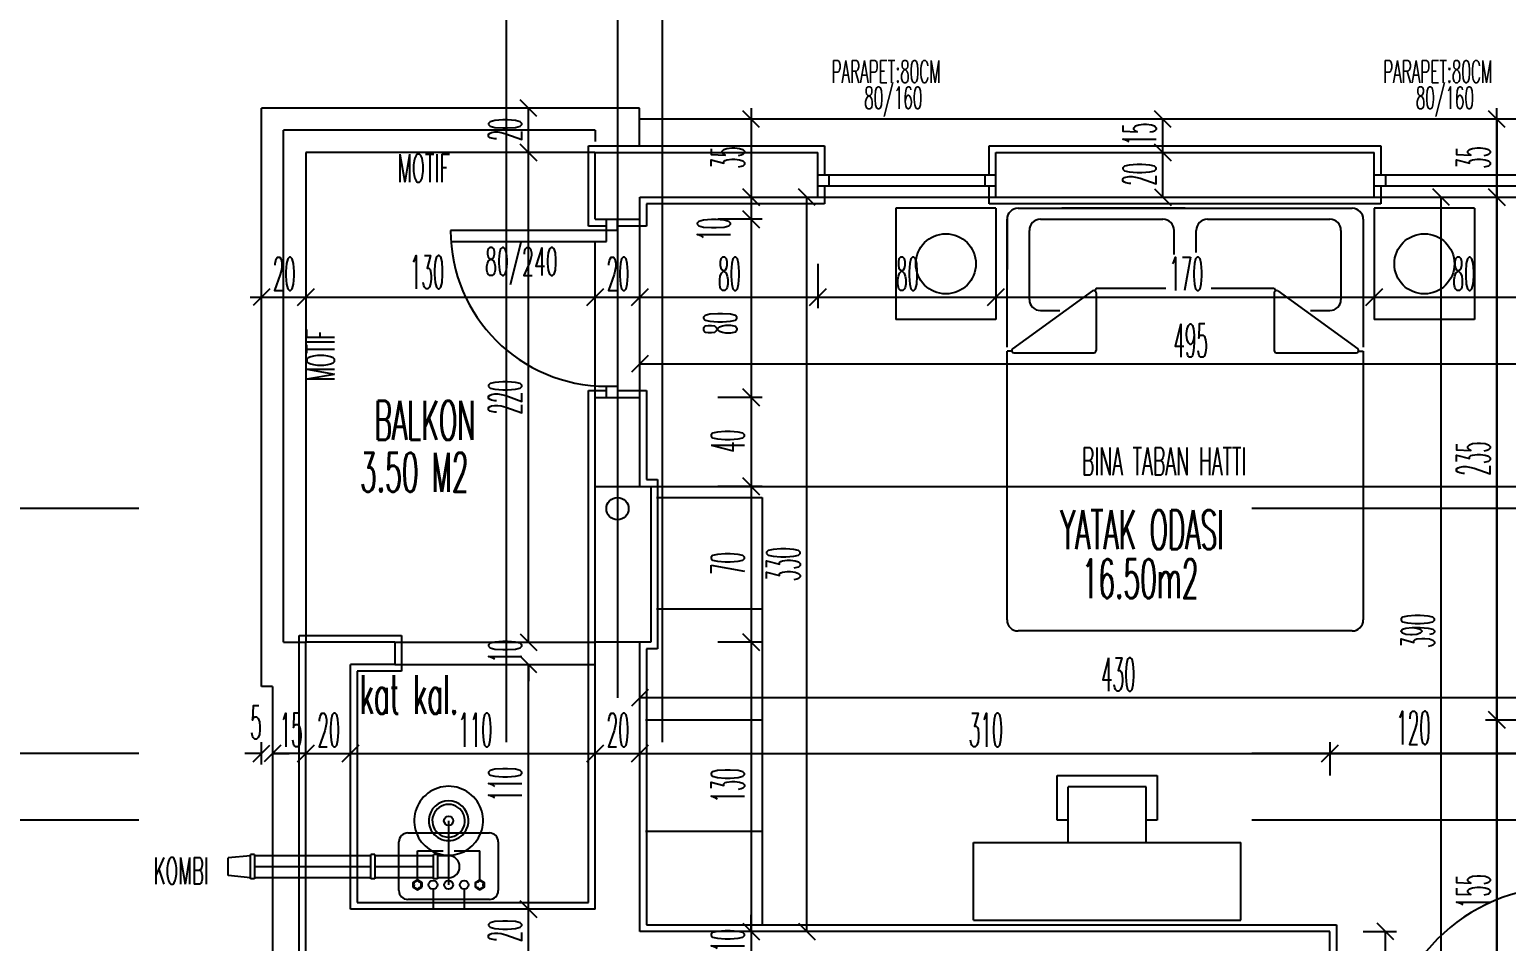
# Model space of a CAD drawing. Extents: x 78 to 306, y -397 to 18.
# Drawn here: x 275.5673 to 275.7, y -396.4985 to -396.4165 of the extents above; entities that cross this region are included whole.
import ezdxf
from ezdxf.enums import TextEntityAlignment as Align

# ---------------------------------------------------------------- set-up
doc = ezdxf.new("R2010")
doc.units = 0
doc.header["$LTSCALE"] = 0.5
doc.header["$MEASUREMENT"] = 0
doc.linetypes.add('DASHDOT2', pattern=[0.5, 0.25, -0.125, 0, -0.125])
doc.linetypes.add('DOT2', pattern=[0.125, 0, -0.125])
doc.layers.get('0').update_dxf_attribs({"linetype": 'CONTINUOUS'})
for name, color, linetype in [('AKS', 5, 'DASHDOT2'), ('ASHADE', 7, 'CONTINUOUS'), ('DUVAR', 6, 'CONTINUOUS'), ('IZDUSUM', 2, 'DOT2'), ('KAPI', 1, 'CONTINUOUS'), ('KOLON', 4, 'CONTINUOUS'), ('MERDIVEN', 3, 'CONTINUOUS'), ('OLCU', 31, 'CONTINUOUS'), ('SIVA', 7, 'CONTINUOUS'), ('TEFRIS', 11, 'CONTINUOUS')]:
    doc.layers.add(name, color=color, linetype=linetype)
doc.styles.add('ICMEKAN', font='romans.shx', dxfattribs={"width": 0.55, "height": 0.2})
doc.styles.add('OLCU', font='romans.shx', dxfattribs={"width": 0.6, "height": 0.125})
doc.styles.add('OLCUIC', font='ROMANS.SHX', dxfattribs={"width": 0.4, "height": 0.15})

msp = doc.modelspace()

# ---------------------------------------------------------------- linework, layer by layer
at = {"color": 0, "linetype": 'ByBlock'}
for p, q in [((275.612893941935, -396.4243098737721), (275.611393941935, -396.4228098737721)), ((275.632893941935, -396.4253098737721), (275.631393941935, -396.4238098737721)), ((275.669893941935, -396.4253098737721), (275.668393941935, -396.4238098737721)), ((275.699893941935, -396.4253098737721), (275.698393941935, -396.4238098737721)), ((275.611393941935, -396.4268098737721), (275.612893941935, -396.4283098737721)), ((275.612893941935, -396.4283098737721), (275.611393941935, -396.4268098737721)), ((275.668393941935, -396.4268098737721), (275.669893941935, -396.4283098737721)), ((275.669893941935, -396.4283098737721), (275.668393941935, -396.4268098737721)), ((275.632893941935, -396.4323098737721), (275.631393941935, -396.4308098737721)), ((275.631393941935, -396.4308098737721), (275.632893941935, -396.4323098737721)), ((275.637893941935, -396.4323098737721), (275.636393941935, -396.4308098737721)), ((275.668393941935, -396.4308098737721), (275.669893941935, -396.4323098737721)), ((275.694893941935, -396.4323098737721), (275.693393941935, -396.4308098737721)), ((275.699893941935, -396.4323098737721), (275.698393941935, -396.4308098737721)), ((275.698393941935, -396.4308098737721), (275.699893941935, -396.4323098737721)), ((275.632893941935, -396.4343098737721), (275.631393941935, -396.4328098737721)), ((275.631393941935, -396.4328098737721), (275.632893941935, -396.4343098737721)), ((275.588893941935, -396.4398098737721), (275.587393941935, -396.4413098737721)), ((275.592893941935, -396.4398098737721), (275.591393941935, -396.4413098737721)), ((275.591393941935, -396.4413098737721), (275.592893941935, -396.4398098737721)), ((275.618893941935, -396.4398098737721), (275.617393941935, -396.4413098737721)), ((275.617393941935, -396.4413098737721), (275.618893941935, -396.4398098737721)), ((275.622893941935, -396.4398098737721), (275.621393941935, -396.4413098737721)), ((275.621393941935, -396.4413098737721), (275.622893941935, -396.4398098737721)), ((275.638893941935, -396.4398098737721), (275.637393941935, -396.4413098737721)), ((275.637393941935, -396.4413098737721), (275.638893941935, -396.4398098737721)), ((275.654893941935, -396.4398098737721), (275.653393941935, -396.4413098737721)), ((275.653393941935, -396.4413098737721), (275.654893941935, -396.4398098737721)), ((275.688893941935, -396.4398098737721), (275.687393941935, -396.4413098737721)), ((275.687393941935, -396.4413098737721), (275.688893941935, -396.4398098737721)), ((275.622893941935, -396.4458098737721), (275.621393941935, -396.4473098737721)), ((275.632893941935, -396.4503098737721), (275.631393941935, -396.4488098737721)), ((275.631393941935, -396.4488098737721), (275.632893941935, -396.4503098737721)), ((275.632893941935, -396.4583098737721), (275.631393941935, -396.4568098737721)), ((275.631393941935, -396.4568098737721), (275.632893941935, -396.4583098737721)), ((275.611393941935, -396.4708098737721), (275.612893941935, -396.4723098737721)), ((275.611393941935, -396.4708098737721), (275.612893941935, -396.4723098737721)), ((275.632893941935, -396.4723098737721), (275.631393941935, -396.4708098737721)), ((275.631393941935, -396.4708098737721), (275.632893941935, -396.4723098737721)), ((275.612893941935, -396.4743098737721), (275.611393941935, -396.4728098737721)), ((275.612893941935, -396.4743098737721), (275.611393941935, -396.4728098737721)), ((275.622893941935, -396.4758098737721), (275.621393941935, -396.4773098737721)), ((275.699893941935, -396.4793098737721), (275.698393941935, -396.4778098737721)), ((275.698393941935, -396.4778098737721), (275.699893941935, -396.4793098737721)), ((275.587393941935, -396.4823098737721), (275.588893941935, -396.4808098737721)), ((275.589893941935, -396.4808098737721), (275.588393941935, -396.4823098737721)), ((275.589893941935, -396.4808098737721), (275.588393941935, -396.4823098737721)), ((275.591393941935, -396.4823098737721), (275.592893941935, -396.4808098737721)), ((275.5928939419361, -396.4808098737721), (275.5913939419361, -396.4823098737721)), ((275.596893941935, -396.4808098737721), (275.595393941935, -396.4823098737721)), ((275.595393941935, -396.4823098737721), (275.596893941935, -396.4808098737721)), ((275.618893941935, -396.4808098737721), (275.617393941935, -396.4823098737721)), ((275.617393941935, -396.4823098737721), (275.618893941935, -396.4808098737721)), ((275.622893941935, -396.4808098737721), (275.621393941935, -396.4823098737721)), ((275.621393941935, -396.4823098737721), (275.622893941935, -396.4808098737721)), ((275.684893941935, -396.4808098737721), (275.683393941935, -396.4823098737721)), ((275.683393941935, -396.4823098737721), (275.684893941935, -396.4808098737721)), ((275.611393941935, -396.4948098737721), (275.612893941935, -396.4963098737721)), ((275.612893941935, -396.4963098737721), (275.611393941935, -396.4948098737721)), ((275.631393941935, -396.4968098737721), (275.632893941935, -396.4983098737721)), ((275.631393941935, -396.4968098737721), (275.632893941935, -396.4983098737721)), ((275.636393941935, -396.4968098737721), (275.637893941935, -396.4983098737721)), ((275.689893941935, -396.4983098737721), (275.688393941935, -396.4968098737721))]:
    msp.add_line(p, q, dxfattribs=at)
at = {"layer": 'AKS'}
for p, q in [((275.6201439419353, -396.3515598737721), (275.6201439419353, -396.8395598737721)), ((275.6101439419353, -396.3555598737721), (275.6101439419353, -396.8355598737721)), ((275.6241439419354, -396.3555598737721), (275.6241439419354, -396.8355598737721)), ((275.8021439419354, -396.4595598737721), (275.5061439419361, -396.4595598737721)), ((275.8021439419354, -396.4815598737721), (275.5061439419361, -396.4815598737721)), ((275.8021439419354, -396.4875598737721), (275.5101439419353, -396.4875598737721))]:
    msp.add_line(p, q, dxfattribs=at)
at = {"layer": 'ASHADE'}
msp.add_circle((275.6201439419353, -396.4595598737721), 0.0009999999999999432, dxfattribs=at)
at = {"layer": 'DUVAR'}
for p, q in [((275.6181439419377, -396.4335598737763), (275.6181439419384, -396.4275598737747)), ((275.6181439419384, -396.4275598737747), (275.6381439419382, -396.4275598737758)), ((275.6381439419382, -396.4315598737743), (275.6381439419382, -396.4275598737758)), ((275.6541439419381, -396.4275598737758), (275.6881439419386, -396.4275598737758)), ((275.6541439419381, -396.4315598737743), (275.6541439419381, -396.4275598737758)), ((275.6881439419386, -396.4315598737743), (275.6881439419386, -396.4275598737758)), ((275.6221439419377, -396.4335598737763), (275.622143941938, -396.4315598737732)), ((275.622143941938, -396.4315598737732), (275.6381439419382, -396.4315598737728)), ((275.6541439419381, -396.4315598737737), (275.6881439419386, -396.4315598737755)), ((275.6181439419377, -396.4335598737763), (275.6221439419377, -396.4335598737763)), ((275.6181439419367, -396.4575598737721), (275.6181439419369, -396.4495598737758)), ((275.6181439419378, -396.4495598737761), (275.6221439419377, -396.4495598737761)), ((275.6221439419372, -396.4575598737721), (275.6221439419376, -396.4495598737758)), ((275.5921439419361, -396.5095598737756), (275.5921439419361, -396.4715598737767)), ((275.6001439419362, -396.4715598737764), (275.5921439419361, -396.4715598737767)), ((275.6181439419357, -396.4955598737765), (275.6181439419363, -396.4715598737721)), ((275.6221439419353, -396.4975598737765), (275.6221439419365, -396.4715598737721)), ((275.5961439419387, -396.4955598737768), (275.5961439419394, -396.4735598737767)), ((275.6001439419362, -396.4735598737761), (275.5961439419394, -396.4735598737767)), ((275.6181439419357, -396.4955598737765), (275.5961439419387, -396.4955598737768)), ((275.6841439419355, -396.4975598737761), (275.6221439419353, -396.4975598737765)), ((275.6841439419355, -396.5095598737761), (275.6841439419355, -396.4975598737761))]:
    msp.add_line(p, q, dxfattribs=at)
at = {"layer": 'DUVAR', "linetype": 'ByBlock'}
msp.add_line((275.6001439419362, -396.4715598737764), (275.6001439419362, -396.4735598737761), dxfattribs=at)
at = {"layer": 'IZDUSUM', "ltscale": 0.6}
for p, q in [((275.6231439419353, -396.4575598737758), (275.7201439419353, -396.4575598737758)), ((275.6001439419362, -396.4715598737764), (275.6181439419366, -396.4715598737772)), ((275.6001439419362, -396.4735598737764), (275.6181439419366, -396.4735598737773))]:
    msp.add_line(p, q, dxfattribs=at)
at = {"layer": 'KAPI', "ltscale": 1.4}
msp.add_line((275.725143941935, -396.4245598737721), (275.6221141335827, -396.4245598737721), dxfattribs=at)
at = {"layer": 'KAPI'}
for p, q in [((275.5921439419351, -396.4275598737721), (275.5921439419355, -396.471559873776)), ((275.6181141335827, -396.4275598737721), (275.5921439419351, -396.4275598737721)), ((275.6381439419355, -396.4295598737762), (275.6541439419355, -396.4295598737762)), ((275.6391439419356, -396.4295598737762), (275.6391439419356, -396.4305598737762)), ((275.6531439419354, -396.4295598737762), (275.6531439419354, -396.4305598737762)), ((275.6881439419357, -396.4295598737762), (275.7041439419359, -396.4295598737762)), ((275.6891439419357, -396.4295598737762), (275.6891439419357, -396.4305598737762)), ((275.6381439419355, -396.4305598737762), (275.6541439419355, -396.4305598737762)), ((275.6881439419357, -396.4305598737762), (275.7041439419359, -396.4305598737762)), ((275.6381439419355, -396.4315598737761), (275.6541439419355, -396.4315598737761)), ((275.6881439419357, -396.4315598737761), (275.7041439419359, -396.4315598737761)), ((275.6191439419381, -396.4355598737761), (275.6191439419381, -396.4335598737763)), ((275.6191439419381, -396.4345598737761), (275.6191439419381, -396.4335598737763)), ((275.6201439419382, -396.4345598737761), (275.6201439419382, -396.4335598737763)), ((275.6221439419386, -396.4495598737761), (275.6221439419386, -396.4335598737766)), ((275.6191439419381, -396.4345598737761), (275.6051439419382, -396.4345598737761)), ((275.6201439419382, -396.4345598737761), (275.6191439419381, -396.4345598737761)), ((275.6051439419382, -396.4355598737761), (275.6191439419381, -396.4355598737761)), ((275.6181439419387, -396.4495598737761), (275.6181439419387, -396.4355598737761)), ((275.6191439419381, -396.4485598737763), (275.6201439419382, -396.4485598737763)), ((275.6191439419381, -396.4495598737761), (275.6191439419381, -396.4485598737763)), ((275.6201439419382, -396.4485598737763), (275.6201439419382, -396.4495598737761)), ((275.5891439419378, -396.4755598737721), (275.5891439419378, -396.6055598737721))]:
    msp.add_line(p, q, dxfattribs=at)
for centre, radius, start, end in [((275.6191439419381, -396.4345598737761), 0.01400000000000034, 180, 270), ((275.7051439419354, -396.5095598737762), 0.01600000000064028, 90, 179.9999999991858)]:
    msp.add_arc(centre, radius, start, end, dxfattribs=at)
at = {"layer": 'KOLON'}
for p, q in [((275.6181439419353, -396.4575598737721), (275.6231439419353, -396.4575598737721)), ((275.6181439419353, -396.4715598737721), (275.6181439419353, -396.4575598737721)), ((275.6231439419353, -396.4575598737721), (275.6231439419353, -396.4715598737721)), ((275.6231439419353, -396.4715598737721), (275.6181439419353, -396.4715598737721))]:
    msp.add_line(p, q, dxfattribs=at)
at = {"layer": 'MERDIVEN', "linetype": 'ByBlock'}
for p, q in [((275.5881439419388, -396.4755598737721), (275.5881439419376, -396.4235598737721)), ((275.590143941938, -396.4715598737767), (275.5901439419387, -396.4255598737721)), ((275.590143941935, -396.4715598737721), (275.592143941935, -396.4715598737721))]:
    msp.add_line(p, q, dxfattribs=at)
at = {"layer": 'MERDIVEN'}
for p, q in [((275.6221141335827, -396.4235598737721), (275.5881439419376, -396.4235598737721)), ((275.6221141335827, -396.4269598737749), (275.6221141335827, -396.4235598737721)), ((275.6181439419383, -396.4255598737721), (275.5901439419387, -396.4255598737721)), ((275.618143941935, -396.4255598737721), (275.618143941935, -396.4265598737721)), ((275.5891439419361, -396.4755598737721), (275.5881439419353, -396.4755598737721))]:
    msp.add_line(p, q, dxfattribs=at)
at = {"layer": 'OLCU', "ltscale": 1.4}
for p, q in [((275.612143941935, -396.4275598737721), (275.612143941935, -396.4235598737721)), ((275.632143941935, -396.4235598737721), (275.632143941935, -396.5005598737721)), ((275.632143941935, -396.4245598737721), (275.632143941935, -396.4315598737721)), ((275.669143941935, -396.4275598737721), (275.669143941935, -396.4245598737721)), ((275.699143941935, -396.6125598737721), (275.699143941935, -396.4235598737721)), ((275.699143941935, -396.4245598737721), (275.699143941935, -396.4315598737721)), ((275.612143941935, -396.4715598737721), (275.612143941935, -396.4275598737721)), ((275.669143941935, -396.4315598737721), (275.669143941935, -396.4275598737721)), ((275.632143941935, -396.4315598737721), (275.632143941935, -396.4335598737721)), ((275.637143941935, -396.4975598737721), (275.637143941935, -396.4315598737721)), ((275.694143941935, -396.5095598737721), (275.694143941935, -396.4315598737721)), ((275.699143941935, -396.4315598737721), (275.699143941935, -396.4785598737721)), ((275.633143941935, -396.4335598737721), (275.629143941935, -396.4335598737721)), ((275.632143941935, -396.4335598737721), (275.632143941935, -396.4495598737721)), ((275.638143941935, -396.4375598737721), (275.638143941935, -396.4415598737721)), ((275.654143941935, -396.4375598737721), (275.654143941935, -396.4415598737721)), ((275.688143941935, -396.4375598737721), (275.688143941935, -396.4415598737721)), ((275.587143941935, -396.4405598737721), (275.726143941935, -396.4405598737721)), ((275.588143941935, -396.4405598737721), (275.592143941935, -396.4405598737721)), ((275.592143941935, -396.4405598737721), (275.618143941935, -396.4405598737721)), ((275.618143941935, -396.4405598737721), (275.622143941935, -396.4405598737721)), ((275.622143941935, -396.4405598737721), (275.638143941935, -396.4405598737721)), ((275.638143941935, -396.4405598737721), (275.654143941935, -396.4405598737721)), ((275.654143941935, -396.4405598737721), (275.688143941935, -396.4405598737721)), ((275.688143941935, -396.4405598737721), (275.704143941935, -396.4405598737721)), ((275.622143941935, -396.4465598737721), (275.721143941935, -396.4465598737721)), ((275.633143941935, -396.4495598737721), (275.629143941935, -396.4495598737721)), ((275.632143941935, -396.4495598737721), (275.632143941935, -396.4575598737721)), ((275.633143941935, -396.4575598737721), (275.629143941935, -396.4575598737721)), ((275.632143941935, -396.4575598737721), (275.632143941935, -396.4715598737721)), ((275.612143941935, -396.4715598737721), (275.612143941935, -396.4700598737721)), ((275.633143941935, -396.4715598737721), (275.629143941935, -396.4715598737721)), ((275.632143941935, -396.4715598737721), (275.632143941935, -396.4975598737721)), ((275.612143941935, -396.4735598737721), (275.612143941935, -396.4750598737721)), ((275.612143941935, -396.4955598737721), (275.612143941935, -396.4735598737721)), ((275.708143941935, -396.4765598737721), (275.622143941935, -396.4765598737721)), ((275.698143941935, -396.4785598737721), (275.701143941935, -396.4785598737721)), ((275.699143941935, -396.4785598737721), (275.699143941935, -396.5095598737721)), ((275.588143941935, -396.4815598737721), (275.586643941935, -396.4815598737721)), ((275.588143941935, -396.4825598737721), (275.588143941935, -396.4805598737721)), ((275.589143941935, -396.4815598737721), (275.590643941935, -396.4815598737721)), ((275.592143941935, -396.4815598737721), (275.589143941935, -396.4815598737721)), ((275.5921439419361, -396.4815598737721), (275.596143941935, -396.4815598737721)), ((275.596143941935, -396.4815598737721), (275.618143941935, -396.4815598737721)), ((275.618143941935, -396.4815598737721), (275.622143941935, -396.4815598737721)), ((275.622143941935, -396.4815598737721), (275.684143941935, -396.4815598737721)), ((275.684143941935, -396.4805598737721), (275.684143941935, -396.4835598737721)), ((275.684143941935, -396.4815598737721), (275.708143941935, -396.4815598737721)), ((275.612143941935, -396.4995598737721), (275.612143941935, -396.4955598737721)), ((275.632143941935, -396.4975598737721), (275.632143941935, -396.4960598737721)), ((275.687143941935, -396.4975598737721), (275.690143941935, -396.4975598737721)), ((275.689143941935, -396.5095598737721), (275.689143941935, -396.4975598737721))]:
    msp.add_line(p, q, dxfattribs=at)
at = {"layer": 'SIVA', "ltscale": 1.4}
for p, q in [((275.6175439419377, -396.4341598737763), (275.6175439419384, -396.4269598737747)), ((275.6175439419384, -396.4269598737747), (275.6387439419383, -396.4269598737758)), ((275.6387439419383, -396.4269598737758), (275.638743941937, -396.4295598737762)), ((275.6535439419381, -396.4295598737762), (275.6535439419381, -396.4269598737758)), ((275.6535439419381, -396.4269598737758), (275.6887439419386, -396.4269598737758)), ((275.6887439419386, -396.4269598737758), (275.6887439419386, -396.4295598737762)), ((275.6387439419368, -396.4305598737762), (275.6387439419364, -396.4321598737728)), ((275.6535439419381, -396.4321598737737), (275.6535439419381, -396.4305598737762)), ((275.6887439419386, -396.4305598737762), (275.6887439419386, -396.4321598737755)), ((275.6387439419364, -396.4321598737728), (275.6227439419379, -396.4321598737732)), ((275.6227439419379, -396.4321598737732), (275.6227439419376, -396.4341598737763)), ((275.6887439419386, -396.4321598737755), (275.6535439419381, -396.4321598737737)), ((275.6191439419381, -396.4341598737763), (275.6175439419377, -396.4341598737763)), ((275.6227439419376, -396.4341598737763), (275.6201439419382, -396.4341598737763)), ((275.6175439419353, -396.4575598737721), (275.617543941937, -396.4489598737761)), ((275.617543941937, -396.4489598737761), (275.6191439419381, -396.4489598737761)), ((275.6201439419382, -396.4489598737761), (275.6227439419376, -396.4489598737761)), ((275.6227439419376, -396.4489598737761), (275.6227439419372, -396.4569598737721)), ((275.6175439419363, -396.4715598737721), (275.6175439419353, -396.4575598737721)), ((275.6227439419372, -396.4569598737721), (275.6237439419353, -396.4569598737721)), ((275.6237439419353, -396.4569598737721), (275.6237439419353, -396.4721598737721)), ((275.591543941936, -396.5101598737756), (275.5915439419361, -396.4709598737767)), ((275.5915439419361, -396.4709598737767), (275.6007439419362, -396.4709598737763)), ((275.6007439419362, -396.4709598737763), (275.6007439419362, -396.474159873776)), ((275.6175439419357, -396.4949598737766), (275.6175439419363, -396.4715598737721)), ((275.6237439419353, -396.4721598737721), (275.6227439419365, -396.4721598737721)), ((275.6227439419365, -396.4721598737721), (275.6227439419354, -396.4969598737765)), ((275.6007439419362, -396.474159873776), (275.5967439419394, -396.4741598737766)), ((275.5967439419394, -396.4741598737766), (275.5967439419387, -396.4949598737768)), ((275.5967439419387, -396.4949598737768), (275.6175439419357, -396.4949598737766)), ((275.6227439419354, -396.4969598737765), (275.6847439419355, -396.4969598737761)), ((275.6847439419355, -396.4969598737761), (275.6847439419355, -396.5089598737761))]:
    msp.add_line(p, q, dxfattribs=at)
at = {"layer": 'TEFRIS'}
for p, q in [((275.6451439419486, -396.4325598737755), (275.6451439419486, -396.4425598737755)), ((275.6541439419488, -396.4325598737755), (275.6451439419486, -396.4325598737755)), ((275.6541439419488, -396.4325598737755), (275.6541439419488, -396.4425598737755)), ((275.6561488070436, -396.4325598737755), (275.6861488070432, -396.4325598737755)), ((275.6711488070436, -396.4325598737755), (275.6600657286938, -396.4325598737755)), ((275.6971439419483, -396.4325598737755), (275.6881439419487, -396.4325598737755)), ((275.6881439419487, -396.4325598737755), (275.6881439419487, -396.4425598737755)), ((275.6971439419483, -396.4325598737755), (275.6971439419483, -396.4425598737755)), ((275.6551488070435, -396.4335598737755), (275.6551488070435, -396.4380598737756)), ((275.6551488070435, -396.4450598737754), (275.6551488070435, -396.4335598737755)), ((275.6581488070435, -396.4335598737755), (275.6691488070434, -396.4335598737755)), ((275.6731488070437, -396.4335598737755), (275.6841488070434, -396.4335598737755)), ((275.6871488070433, -396.4335598737755), (275.6871488070433, -396.4450598737754)), ((275.6571488070437, -396.4407598737755), (275.6571488070437, -396.4345598737756)), ((275.6701488070435, -396.4367157716549), (275.6701488070435, -396.4345598737756)), ((275.6721488070436, -396.4365324344757), (275.6721488070436, -396.4345598737756)), ((275.6851488070432, -396.4345598737756), (275.6851488070432, -396.4407598737755)), ((275.6628314135291, -396.4399899840733), (275.6556480099244, -396.4451979516869)), ((275.6631488070435, -396.4397598737755), (275.6630396951538, -396.4399737507483)), ((275.6631488070435, -396.4397598737755), (275.6694052455691, -396.4397598737755)), ((275.6631488070435, -396.4401519061622), (275.6631488070435, -396.4453598737754)), ((275.6734940301369, -396.4397598737755), (275.6791488070434, -396.4397598737755)), ((275.6791488070434, -396.4397598737755), (275.679257918933, -396.4399737507483)), ((275.6791488070434, -396.4401519061622), (275.6791488070434, -396.4453598737754)), ((275.6794662005577, -396.4399899840733), (275.6866496041624, -396.4451979516869)), ((275.6581488070435, -396.4417598737756), (275.659890186354, -396.4417598737756)), ((275.6824074277328, -396.4417598737756), (275.6841488070434, -396.4417598737756)), ((275.6541439419488, -396.4425598737755), (275.6451439419486, -396.4425598737755)), ((275.6971439419483, -396.4425598737755), (275.6881439419487, -396.4425598737755)), ((275.6551488070435, -396.4695598737756), (275.6551488070435, -396.4454215810777)), ((275.6555751609387, -396.4454215810777), (275.6551488070435, -396.4454215810777)), ((275.6557654034388, -396.4455598737756), (275.6629488070436, -396.4455598737756)), ((275.6793488070433, -396.4455598737756), (275.686532210648, -396.4455598737756)), ((275.6867224531481, -396.4454215810777), (275.6871488070433, -396.4454215810777)), ((275.6871488070433, -396.4454215810777), (275.6871488070433, -396.4695598737756)), ((275.6236439419353, -396.4585598737771), (275.6331439419328, -396.4585598737771)), ((275.6331439419328, -396.4585598737771), (275.6331439419337, -396.4970598737773)), ((275.6236439419353, -396.4685598737772), (275.6331439419334, -396.4685598737772)), ((275.6861488070432, -396.4705598737756), (275.6561488070436, -396.4705598737756)), ((275.6226439419353, -396.4785598737772), (275.6331439419334, -396.4785598737772)), ((275.6596439419334, -396.4835598737751), (275.6686439419333, -396.4835598737751)), ((275.6596439419334, -396.4875598737751), (275.6596439419334, -396.4835598737751)), ((275.6686439419333, -396.4835598737751), (275.6686439419333, -396.4875598737751)), ((275.6676439419332, -396.4845598737751), (275.6606439419334, -396.4845598737751)), ((275.6606439419334, -396.4895598737752), (275.6606439419334, -396.4845598737751)), ((275.6676439419332, -396.4895598737752), (275.6676439419332, -396.4845598737751)), ((275.6606439419334, -396.4875598737751), (275.6596439419334, -396.4875598737751)), ((275.6686439419333, -396.4875598737751), (275.6676439419332, -396.4875598737751)), ((275.6226439419353, -396.4885598737771), (275.6331439419334, -396.4885598737771)), ((275.6521439419329, -396.4965598737757), (275.6521439419337, -396.4895598737755)), ((275.6521439419337, -396.4895598737755), (275.676143941933, -396.4895598737752)), ((275.676143941933, -396.496559873775), (275.676143941933, -396.4895598737752)), ((275.6521439419329, -396.4965598737757), (275.676143941933, -396.496559873775))]:
    msp.add_line(p, q, dxfattribs=at)
at = {"layer": 'TEFRIS', "ltscale": 1.4}
for p, q in [((275.6049657544676, -396.4876194981592), (275.6049657544676, -396.4933762088142)), ((275.6004997074685, -396.4938966738229), (275.6004997074685, -396.4895168229056)), ((275.6012997074685, -396.4887168229055), (275.6086318014668, -396.4887168229055)), ((275.6094317474631, -396.4895168229056), (275.6094317474631, -396.4938966738229)), ((275.5871522880125, -396.4907655662721), (275.5851522880125, -396.4909655662721)), ((275.5851522880125, -396.4925492838615), (275.5851522880125, -396.4909655662721)), ((275.5871522880125, -396.4928492838616), (275.5871522880125, -396.4906655662721)), ((275.5875254635857, -396.4906655662721), (275.5871522880125, -396.4906655662721)), ((275.5875254635857, -396.4906655662721), (275.5875254635857, -396.4928492838616)), ((275.5979726847842, -396.4907655662721), (275.5875254635857, -396.4907655662721)), ((275.5979726847842, -396.4928492838616), (275.5979726847842, -396.4906655662721)), ((275.5983458603574, -396.4906655662722), (275.5979726847842, -396.4906655662721)), ((275.5983458603574, -396.4906655662722), (275.5983458603574, -396.4928492838616)), ((275.6035973992484, -396.4907655662721), (275.5983458603574, -396.4907655662721)), ((275.6021657409667, -396.4929327960127), (275.6021657409667, -396.4903152636628)), ((275.6021657409667, -396.4903152636628), (275.6044657544676, -396.4903152636628)), ((275.6035973992484, -396.4928492838616), (275.6035973992484, -396.4906655662721)), ((275.6039705748216, -396.4906655662722), (275.6035973992484, -396.4906655662721)), ((275.6039705748216, -396.4906655662722), (275.6039705748216, -396.4928492838616)), ((275.6049657544676, -396.4907655662721), (275.6039705748216, -396.4907655662721)), ((275.6054657544676, -396.4903152636628), (275.6077657679685, -396.4903152636628)), ((275.6077657679685, -396.4929327960127), (275.6077657679685, -396.4903152636628)), ((275.5979726847842, -396.4917574250669), (275.5875254635857, -396.4917574250669)), ((275.6035973992484, -396.4917574250669), (275.5983458603574, -396.4917574250669)), ((275.5871522880125, -396.4927492838615), (275.5851522880125, -396.4925492838615)), ((275.5875254635857, -396.4928492838616), (275.5871522880125, -396.4928492838616)), ((275.5979726847842, -396.4927492838615), (275.5875254635857, -396.4927492838615)), ((275.5983458603574, -396.4928492838616), (275.5979726847842, -396.4928492838616)), ((275.6035973992484, -396.4927492838615), (275.5983458603574, -396.4927492838615)), ((275.6021657274658, -396.4929328038075), (275.6017817274657, -396.4931545063108)), ((275.6017817274657, -396.4931545063108), (275.6017817274657, -396.4935979113176)), ((275.6017817274657, -396.4935979113176), (275.6021657274658, -396.493819613821)), ((275.6021657544676, -396.4929328038075), (275.6017817544676, -396.4931545063108)), ((275.6017817544676, -396.4931545063108), (275.6017817544676, -396.4935979113176)), ((275.6017817544676, -396.4935979113176), (275.6021657544676, -396.493819613821)), ((275.6021657274658, -396.4929771443082, 0.0006720000000000197), (275.6018201274658, -396.4931766765612, 0.000672000000000014)), ((275.6018201274658, -396.4931766765612, 0.0006720000000000026), (275.6018585274657, -396.4933762088142, 0.0006720000000000026)), ((275.6018585274657, -396.4933762088142, 0.0006720000000000026), (275.6018201274658, -396.4935757410672, 0.0006720000000000026)), ((275.6018201274658, -396.4935757410672, 0.000672000000000014), (275.6021657274658, -396.4937752733202, 0.0006720000000000197)), ((275.6021657544676, -396.4929771443082, 0.0006720000000000197), (275.6018201544676, -396.4931766765612, 0.000672000000000014)), ((275.6018201544676, -396.4931766765612, 0.0006720000000000026), (275.6018585544676, -396.4933762088142, 0.0006720000000000026)), ((275.6018585544676, -396.4933762088142, 0.0006720000000000026), (275.6018201544676, -396.4935757410672, 0.0006720000000000026)), ((275.6018201544676, -396.4935757410672, 0.000672000000000014), (275.6021657544676, -396.4937752733202, 0.0006720000000000197)), ((275.6025497274657, -396.4931545063108), (275.6021657274658, -396.4929328038075)), ((275.6023193274658, -396.4931101658102, 0.0006720000000000026), (275.6021657274658, -396.4929771443082, 0.0006720000000000026)), ((275.6021657274658, -396.493819613821), (275.6025497274657, -396.4935979113176)), ((275.6021657274658, -396.4937752733202, 0.0006720000000000026), (275.6023193274658, -396.4936422518182, 0.0006720000000000026)), ((275.6025497544676, -396.4931545063108), (275.6021657544676, -396.4929328038075)), ((275.6023193544676, -396.4931101658102, 0.0006720000000000026), (275.6021657544676, -396.4929771443082, 0.0006720000000000026)), ((275.6021657544676, -396.493819613821), (275.6025497544676, -396.4935979113176)), ((275.6021657544676, -396.4937752733202, 0.0006720000000000026), (275.6023193544676, -396.4936422518182, 0.0006720000000000026)), ((275.6025113274658, -396.4931766765612, 0.0006720000000000026), (275.6023193274658, -396.4931101658102, 0.0006720000000000026)), ((275.6023193274658, -396.4936422518182, 0.0006720000000000026), (275.6025113274658, -396.4935757410672, 0.0006720000000000026)), ((275.6025113544677, -396.4931766765612, 0.0006720000000000026), (275.6023193544676, -396.4931101658102, 0.0006720000000000026)), ((275.6023193544676, -396.4936422518182, 0.0006720000000000026), (275.6025113544677, -396.4935757410672, 0.0006720000000000026)), ((275.6025497274657, -396.4935979113176), (275.6025497274657, -396.4931545063108)), ((275.6025497544676, -396.4935979113176), (275.6025497544676, -396.4931545063108)), ((275.6039705748216, -396.4928492838616), (275.6035973992484, -396.4928492838616)), ((275.6049657643247, -396.4927492838615), (275.6039705748216, -396.4927492838615)), ((275.6073817544677, -396.4931545063108), (275.6077657544676, -396.4929328038075)), ((275.6073817544677, -396.4935979113176), (275.6073817544677, -396.4931545063108)), ((275.6077657544676, -396.493819613821), (275.6073817544677, -396.4935979113176)), ((275.6073817814695, -396.4931545063108), (275.6077657814695, -396.4929328038075)), ((275.6073817814695, -396.4935979113176), (275.6073817814695, -396.4931545063108)), ((275.6077657814695, -396.493819613821), (275.6073817814695, -396.4935979113176)), ((275.6074201544677, -396.4931766765612, 0.0006720000000000026), (275.6076121544676, -396.4931101658102, 0.0006720000000000026)), ((275.6076121544676, -396.4936422518182, 0.0006720000000000026), (275.6074201544677, -396.4935757410672, 0.0006720000000000026)), ((275.6074201814695, -396.4931766765612, 0.0006720000000000026), (275.6076121814695, -396.4931101658102, 0.0006720000000000026)), ((275.6076121814695, -396.4936422518182, 0.0006720000000000026), (275.6074201814695, -396.4935757410672, 0.0006720000000000026)), ((275.6076121544676, -396.4931101658102, 0.0006720000000000026), (275.6077657544676, -396.4929771443082, 0.0006720000000000026)), ((275.6077657544676, -396.4937752733202, 0.0006720000000000026), (275.6076121544676, -396.4936422518182, 0.0006720000000000026)), ((275.6076121814695, -396.4931101658102, 0.0006720000000000026), (275.6077657814695, -396.4929771443082, 0.0006720000000000026)), ((275.6077657814695, -396.4937752733202, 0.0006720000000000026), (275.6076121814695, -396.4936422518182, 0.0006720000000000026)), ((275.6077657544676, -396.4929328038075), (275.6081497544677, -396.4931545063108)), ((275.6077657544676, -396.4929771443082, 0.0006720000000000197), (275.6081113544676, -396.4931766765612, 0.000672000000000014)), ((275.6081113544676, -396.4935757410672, 0.000672000000000014), (275.6077657544676, -396.4937752733202, 0.0006720000000000197)), ((275.6081497544677, -396.4935979113176), (275.6077657544676, -396.493819613821)), ((275.6077657814695, -396.4929328038075), (275.6081497814695, -396.4931545063108)), ((275.6077657814695, -396.4929771443082, 0.0006720000000000197), (275.6081113814695, -396.4931766765612, 0.000672000000000014)), ((275.6081113814695, -396.4935757410672, 0.000672000000000014), (275.6077657814695, -396.4937752733202, 0.0006720000000000197)), ((275.6081497814695, -396.4935979113176), (275.6077657814695, -396.493819613821)), ((275.6081113544676, -396.4931766765612, 0.0006720000000000026), (275.6080729544677, -396.4933762088142, 0.0006720000000000026)), ((275.6080729544677, -396.4933762088142, 0.0006720000000000026), (275.6081113544676, -396.4935757410672, 0.0006720000000000026)), ((275.6081113814695, -396.4931766765612, 0.0006720000000000026), (275.6080729814695, -396.4933762088142, 0.0006720000000000026)), ((275.6080729814695, -396.4933762088142, 0.0006720000000000026), (275.6081113814695, -396.4935757410672, 0.0006720000000000026)), ((275.6081497544677, -396.4931545063108), (275.6081497544677, -396.4935979113176)), ((275.6081497814695, -396.4931545063108), (275.6081497814695, -396.4935979113176)), ((275.6086317474631, -396.4946966738229), (275.6012997074685, -396.4946966738229)), ((275.6035657544676, -396.4937732511803), (275.6035657544676, -396.4954968209212)), ((275.6063657004639, -396.4937732511803), (275.6063657004639, -396.4954968209212))]:
    msp.add_line(p, q, dxfattribs=at)
at = {"layer": 'TEFRIS'}
for centre in [(275.6496439419487, -396.4375598737755), (275.6926439419482, -396.4375598737755)]:
    msp.add_circle(centre, 0.0027, dxfattribs=at)
at = {"layer": 'TEFRIS', "ltscale": 1.4}
for centre, radius in [((275.6049657544676, -396.4876194981592), 0.0004132706100650015), ((275.6035657544676, -396.4933762088142), 0.0003970423660735832), ((275.6049657544676, -396.4933762088142), 0.0003970423660735832), ((275.6063657544676, -396.4933762088142), 0.0003970423660735832)]:
    msp.add_circle(centre, radius, dxfattribs=at)
at = {"layer": 'TEFRIS'}
for centre, radius, start, end in [((275.6561488070436, -396.4335598737755), 0.001, 90, 180), ((275.6861488070432, -396.4335598737755), 0.001, 0, 90), ((275.6581488070435, -396.4345598737756), 0.001, 90, 180), ((275.6691488070434, -396.4345598737756), 0.001, 0, 90), ((275.6731488070437, -396.4345598737756), 0.001, 90, 180), ((275.6841488070434, -396.4345598737756), 0.001, 0, 90), ((275.6629488070436, -396.4401519061622), 0.0002, 0, 125.9421118715241), ((275.6793488070433, -396.4401519061622), 0.0002, 54.05788812847594, 180), ((275.6581488070435, -396.4407598737755), 0.001, 180, 270), ((275.6841488070434, -396.4407598737755), 0.001, 270, 0), ((275.6557654034388, -396.4453598737754), 0.0002, 125.9421118715241, 270), ((275.6629488070436, -396.4453598737754), 0.0002, 270, 0), ((275.6793488070433, -396.4453598737754), 0.0002, 180, 270), ((275.686532210648, -396.4453598737754), 0.0002, 270, 54.05788812847594), ((275.6561488070436, -396.4695598737756), 0.001, 180, 270), ((275.6861488070432, -396.4695598737756), 0.001, 270, 0)]:
    msp.add_arc(centre, radius, start, end, dxfattribs=at)
at = {"layer": 'TEFRIS', "ltscale": 1.4}
for centre, radius, start, end in [((275.6049657544676, -396.4876194981592), 0.003097182708339177, 339.2495909414504, 200.7504090585496), ((275.6049657544676, -396.4876194981592), 0.001786545504696572, 322.1050269820603, 217.8949730179397), ((275.6049657544676, -396.4876194981592), 0.001466243947734451, 311.5487483356249, 228.4512516643751), ((275.6012997074685, -396.4895168229056), 0.0007999999999999999, 90, 180), ((275.6049657544676, -396.4876194981592), 0.003097182708339177, 200.7504088981053, 339.2495911018947), ((275.6049657544676, -396.4876194981592), 0.001786545504696572, 217.8949719653411, 322.1050280346589), ((275.6049657544676, -396.4876194981592), 0.001466243947734451, 228.4512501830642, 311.5487498169358), ((275.6086317474631, -396.4895168229056), 0.0007999999999999999, 0, 90), ((275.6049657544676, -396.4917574250669), 0.000991858794723521, 270, 90), ((275.6012997074685, -396.4938966738229), 0.0007999999999999999, 180, 270), ((275.6086317474631, -396.4938966738229), 0.0007999999999999999, 270, 0)]:
    msp.add_arc(centre, radius, start, end, dxfattribs=at)
for points, invisible_edges in [([(275.6018585274657, -396.4933762088142, 0.000672000000000014), (275.6017817274657, -396.4935979113176), (275.6018201274658, -396.4935757410672, 0.000672000000000014), (275.6018585274657, -396.4933762088142, 0.000672000000000014)], 1), ([(275.6017817544676, -396.4931545063108), (275.6018201544676, -396.4931766765612, 0.000672000000000014), (275.6018585544676, -396.4933762088142, 0.000672000000000014), (275.6017817544676, -396.4935979113176)], 4), ([(275.6018585544676, -396.4933762088142, 0.000672000000000014), (275.6017817544676, -396.4935979113176), (275.6018201544676, -396.4935757410672, 0.000672000000000014), (275.6018585544676, -396.4933762088142, 0.000672000000000014)], 1), ([(275.6018201274658, -396.4931766765612, 0.000672000000000014), (275.6021657274658, -396.4929771443082, 0.000672000000000014), (275.6021657274658, -396.4933762088142, 0.0007104000000000098)], 10), ([(275.6018585274657, -396.4933762088142, 0.000672000000000014), (275.6018201274658, -396.4931766765612, 0.000672000000000014), (275.6021657274658, -396.4933762088142, 0.0007104000000000098)], 10), ([(275.6018201274658, -396.4935757410672, 0.000672000000000014), (275.6021657274658, -396.4933762088142, 0.0007104000000000098), (275.6021657274658, -396.4937752733202, 0.000672000000000014)], 3), ([(275.6018201274658, -396.4935757410672, 0.000672000000000014), (275.6021657274658, -396.4933762088142, 0.0007104000000000098), (275.6018585274657, -396.4933762088142, 0.000672000000000014)], 3), ([(275.6018201544676, -396.4931766765612, 0.000672000000000014), (275.6021657544676, -396.4929771443082, 0.000672000000000014), (275.6021657544676, -396.4933762088142, 0.0007104000000000098)], 10), ([(275.6018585544676, -396.4933762088142, 0.000672000000000014), (275.6018201544676, -396.4931766765612, 0.000672000000000014), (275.6021657544676, -396.4933762088142, 0.0007104000000000098)], 10), ([(275.6018201544676, -396.4935757410672, 0.000672000000000014), (275.6021657544676, -396.4933762088142, 0.0007104000000000098), (275.6021657544676, -396.4937752733202, 0.000672000000000014)], 3), ([(275.6018201544676, -396.4935757410672, 0.000672000000000014), (275.6021657544676, -396.4933762088142, 0.0007104000000000098), (275.6018585544676, -396.4933762088142, 0.000672000000000014)], 3), ([(275.6021657274658, -396.4929328038075), (275.6023193274658, -396.4931101658102, 0.000672000000000014), (275.6021657274658, -396.4929771443082, 0.000672000000000014), (275.6021657274658, -396.4929328038075)], 1), ([(275.6021657274658, -396.4933762088142, 0.0007104000000000098), (275.6021657274658, -396.4929771443082, 0.000672000000000014), (275.6023193274658, -396.4931101658102, 0.000672000000000014), (275.6021657274658, -396.4933762088142, 0.0007104000000000098)], 5), ([(275.6021657274658, -396.4933762088142, 0.0007104000000000098), (275.6023193274658, -396.4931101658102, 0.000672000000000014), (275.6025113274658, -396.4931766765612, 0.000672000000000014)], 9), ([(275.6025113274658, -396.4935757410672, 0.000672000000000014), (275.6025113274658, -396.4931766765612, 0.000672000000000014), (275.6021657274658, -396.4933762088142, 0.0007104000000000098)], 10), ([(275.6023193274658, -396.4936422518182, 0.000672000000000014), (275.6025113274658, -396.4935757410672, 0.000672000000000014), (275.6021657274658, -396.4933762088142, 0.0007104000000000098)], 10), ([(275.6021657274658, -396.4933762088142, 0.0007104000000000098), (275.6021657274658, -396.4937752733202, 0.000672000000000014), (275.6023193274658, -396.4936422518182, 0.000672000000000014)], 9), ([(275.6025113544677, -396.4931766765612, 0.000672000000000014), (275.6025497544676, -396.4931545063108), (275.6021657544676, -396.4929328038075), (275.6023193544676, -396.4931101658102, 0.000672000000000014)], 4), ([(275.6021657544676, -396.4929328038075), (275.6023193544676, -396.4931101658102, 0.000672000000000014), (275.6021657544676, -396.4929771443082, 0.000672000000000014), (275.6021657544676, -396.4929328038075)], 1), ([(275.6021657544676, -396.4933762088142, 0.0007104000000000098), (275.6021657544676, -396.4929771443082, 0.000672000000000014), (275.6023193544676, -396.4931101658102, 0.000672000000000014), (275.6021657544676, -396.4933762088142, 0.0007104000000000098)], 5), ([(275.6021657544676, -396.4933762088142, 0.0007104000000000098), (275.6023193544676, -396.4931101658102, 0.000672000000000014), (275.6025113544677, -396.4931766765612, 0.000672000000000014)], 9), ([(275.6025113544677, -396.4935757410672, 0.000672000000000014), (275.6025113544677, -396.4931766765612, 0.000672000000000014), (275.6021657544676, -396.4933762088142, 0.0007104000000000098)], 10), ([(275.6023193544676, -396.4936422518182, 0.000672000000000014), (275.6025113544677, -396.4935757410672, 0.000672000000000014), (275.6021657544676, -396.4933762088142, 0.0007104000000000098)], 10), ([(275.6021657544676, -396.4933762088142, 0.0007104000000000098), (275.6021657544676, -396.4937752733202, 0.000672000000000014), (275.6023193544676, -396.4936422518182, 0.000672000000000014)], 9), ([(275.6021657544676, -396.493819613821), (275.6021657544676, -396.4937752733202, 0.000672000000000014), (275.6023193544676, -396.4936422518182, 0.000672000000000014), (275.6023577544676, -396.4937087625693)], 4), ([(275.6023193274658, -396.4936422518182, 0.000672000000000014), (275.6023577274657, -396.4937087625693), (275.6025497274657, -396.4935979113176), (275.6025113274658, -396.4935757410672, 0.000672000000000014)], 1), ([(275.6023193544676, -396.4936422518182, 0.000672000000000014), (275.6023577544676, -396.4937087625693), (275.6025497544676, -396.4935979113176), (275.6025113544677, -396.4935757410672, 0.000672000000000014)], 1), ([(275.6074201544677, -396.4931766765612, 0.000672000000000014), (275.6073817544677, -396.4931545063108), (275.6077657544676, -396.4929328038075), (275.6076121544676, -396.4931101658102, 0.000672000000000014)], 4), ([(275.6076121544676, -396.4936422518182, 0.000672000000000014), (275.6075737544677, -396.4937087625693), (275.6073817544677, -396.4935979113176), (275.6074201544677, -396.4935757410672, 0.000672000000000014)], 1), ([(275.6076121814695, -396.4936422518182, 0.000672000000000014), (275.6075737814696, -396.4937087625693), (275.6073817814695, -396.4935979113176), (275.6074201814695, -396.4935757410672, 0.000672000000000014)], 1), ([(275.6077657544676, -396.4933762088142, 0.0007104000000000098), (275.6076121544676, -396.4931101658102, 0.000672000000000014), (275.6074201544677, -396.4931766765612, 0.000672000000000014)], 9), ([(275.6074201544677, -396.4935757410672, 0.000672000000000014), (275.6074201544677, -396.4931766765612, 0.000672000000000014), (275.6077657544676, -396.4933762088142, 0.0007104000000000098)], 10), ([(275.6076121544676, -396.4936422518182, 0.000672000000000014), (275.6074201544677, -396.4935757410672, 0.000672000000000014), (275.6077657544676, -396.4933762088142, 0.0007104000000000098)], 10), ([(275.6077657814695, -396.4933762088142, 0.0007104000000000098), (275.6076121814695, -396.4931101658102, 0.000672000000000014), (275.6074201814695, -396.4931766765612, 0.000672000000000014)], 9), ([(275.6074201814695, -396.4935757410672, 0.000672000000000014), (275.6074201814695, -396.4931766765612, 0.000672000000000014), (275.6077657814695, -396.4933762088142, 0.0007104000000000098)], 10), ([(275.6076121814695, -396.4936422518182, 0.000672000000000014), (275.6074201814695, -396.4935757410672, 0.000672000000000014), (275.6077657814695, -396.4933762088142, 0.0007104000000000098)], 10), ([(275.6077657544676, -396.493819613821), (275.6077657544676, -396.4937752733202, 0.000672000000000014), (275.6076121544676, -396.4936422518182, 0.000672000000000014), (275.6075737544677, -396.4937087625693)], 4), ([(275.6077657544676, -396.4929328038075), (275.6076121544676, -396.4931101658102, 0.000672000000000014), (275.6077657544676, -396.4929771443082, 0.000672000000000014), (275.6077657544676, -396.4929328038075)], 1), ([(275.6077657544676, -396.4933762088142, 0.0007104000000000098), (275.6077657544676, -396.4929771443082, 0.000672000000000014), (275.6076121544676, -396.4931101658102, 0.000672000000000014), (275.6077657544676, -396.4933762088142, 0.0007104000000000098)], 5), ([(275.6077657544676, -396.4933762088142, 0.0007104000000000098), (275.6077657544676, -396.4937752733202, 0.000672000000000014), (275.6076121544676, -396.4936422518182, 0.000672000000000014)], 9), ([(275.6077657814695, -396.4929328038075), (275.6076121814695, -396.4931101658102, 0.000672000000000014), (275.6077657814695, -396.4929771443082, 0.000672000000000014), (275.6077657814695, -396.4929328038075)], 1), ([(275.6077657814695, -396.4933762088142, 0.0007104000000000098), (275.6077657814695, -396.4929771443082, 0.000672000000000014), (275.6076121814695, -396.4931101658102, 0.000672000000000014), (275.6077657814695, -396.4933762088142, 0.0007104000000000098)], 5), ([(275.6077657814695, -396.4933762088142, 0.0007104000000000098), (275.6077657814695, -396.4937752733202, 0.000672000000000014), (275.6076121814695, -396.4936422518182, 0.000672000000000014)], 9), ([(275.6081113544676, -396.4931766765612, 0.000672000000000014), (275.6077657544676, -396.4929771443082, 0.000672000000000014), (275.6077657544676, -396.4933762088142, 0.0007104000000000098)], 10), ([(275.6080729544677, -396.4933762088142, 0.000672000000000014), (275.6081113544676, -396.4931766765612, 0.000672000000000014), (275.6077657544676, -396.4933762088142, 0.0007104000000000098)], 10), ([(275.6081113544676, -396.4935757410672, 0.000672000000000014), (275.6077657544676, -396.4933762088142, 0.0007104000000000098), (275.6080729544677, -396.4933762088142, 0.000672000000000014)], 3), ([(275.6081113544676, -396.4935757410672, 0.000672000000000014), (275.6077657544676, -396.4933762088142, 0.0007104000000000098), (275.6077657544676, -396.4937752733202, 0.000672000000000014)], 3), ([(275.6081113814695, -396.4931766765612, 0.000672000000000014), (275.6077657814695, -396.4929771443082, 0.000672000000000014), (275.6077657814695, -396.4933762088142, 0.0007104000000000098)], 10), ([(275.6080729814695, -396.4933762088142, 0.000672000000000014), (275.6081113814695, -396.4931766765612, 0.000672000000000014), (275.6077657814695, -396.4933762088142, 0.0007104000000000098)], 10), ([(275.6081113814695, -396.4935757410672, 0.000672000000000014), (275.6077657814695, -396.4933762088142, 0.0007104000000000098), (275.6080729814695, -396.4933762088142, 0.000672000000000014)], 3), ([(275.6081113814695, -396.4935757410672, 0.000672000000000014), (275.6077657814695, -396.4933762088142, 0.0007104000000000098), (275.6077657814695, -396.4937752733202, 0.000672000000000014)], 3), ([(275.6081497544677, -396.4931545063108), (275.6081113544676, -396.4931766765612, 0.000672000000000014), (275.6080729544677, -396.4933762088142, 0.000672000000000014), (275.6081497544677, -396.4935979113176)], 4), ([(275.6080729544677, -396.4933762088142, 0.000672000000000014), (275.6081497544677, -396.4935979113176), (275.6081113544676, -396.4935757410672, 0.000672000000000014), (275.6080729544677, -396.4933762088142, 0.000672000000000014)], 1), ([(275.6080729814695, -396.4933762088142, 0.000672000000000014), (275.6081497814695, -396.4935979113176), (275.6081113814695, -396.4935757410672, 0.000672000000000014), (275.6080729814695, -396.4933762088142, 0.000672000000000014)], 1)]:
    msp.add_3dface(points, dxfattribs=dict(at, invisible_edges=invisible_edges))
for points in [[(275.6021657544676, -396.4929771443082, 0.000672000000000014), (275.6021657544676, -396.4929328038075), (275.6017817544676, -396.4931545063108), (275.6018201544676, -396.4931766765612, 0.000672000000000014)], [(275.6018201544676, -396.4935757410672, 0.000672000000000014), (275.6017817544676, -396.4935979113176), (275.6021657544676, -396.493819613821), (275.6021657544676, -396.4937752733202, 0.000672000000000014)], [(275.6025497544676, -396.4935979113176), (275.6025113544677, -396.4935757410672, 0.000672000000000014), (275.6025113544677, -396.4931766765612, 0.000672000000000014), (275.6025497544676, -396.4931545063108)], [(275.6073817544677, -396.4935979113176), (275.6074201544677, -396.4935757410672, 0.000672000000000014), (275.6074201544677, -396.4931766765612, 0.000672000000000014), (275.6073817544677, -396.4931545063108)], [(275.6077657544676, -396.4929771443082, 0.000672000000000014), (275.6077657544676, -396.4929328038075), (275.6081497544677, -396.4931545063108), (275.6081113544676, -396.4931766765612, 0.000672000000000014)], [(275.6081113544676, -396.4935757410672, 0.000672000000000014), (275.6081497544677, -396.4935979113176), (275.6077657544676, -396.493819613821), (275.6077657544676, -396.4937752733202, 0.000672000000000014)]]:
    msp.add_3dface(points, dxfattribs=at)

# ---------------------------------------------------------------- texts
at = {"layer": 'KAPI', "linetype": 'Continuous', "style": 'ICMEKAN', "width": 0.5}
for s, p in [('PARAPET:80CM', (275.6393744387328, -396.4212804992849)), ('PARAPET:80CM', (275.6889391258271, -396.4212804992849)), ('80/160', (275.6423092857956, -396.4236389802717)), ('80/160', (275.6918739728899, -396.4236389802717))]:
    msp.add_text(s, height=0.002, dxfattribs=at).set_placement(p)
at = {"layer": 'KAPI', "style": 'OLCU', "width": 0.5}
for s, rotation, p in [('MOTIF', 359.9999999982087, (275.6003803068142, -396.4302074353684)), ('80/240', 359.9999999982087, (275.6082408486369, -396.4386040274227)), ('MOTIF', 90.00000000179129, (275.5947213310841, -396.4481109264563)), ('BINA TABAN HATTI', 359.9999999982087, (275.6618584559166, -396.4565560983108))]:
    msp.add_text(s, height=0.002499999999999999, rotation=rotation, dxfattribs=at).set_placement(p)
at = {"layer": 'MERDIVEN', "linetype": 'ByBlock', "style": 'OLCU', "width": 0.5}
for s, p in [('BALKON', (275.5983199096677, -396.4533891324586)), ('3.50 M2', (275.5970148985564, -396.4580395017134)), ('YATAK ODASI', (275.6599287337822, -396.4632128742348)), ('16.50m2', (275.6618573052107, -396.4676128742345)), ('kat kal.', (275.5969800208092, -396.4780186864147))]:
    msp.add_text(s, height=0.0035, dxfattribs=at).set_placement(p)
at = {"layer": 'OLCU', "style": 'OLCUIC', "width": 0.4}
for s, p in [('20', (275.611543941935, -396.4265313023435)), ('15', (275.668543941935, -396.4269170166292)), ('35', (275.631543941935, -396.4290313023435)), ('35', (275.698543941935, -396.4290313023435)), ('20', (275.668543941935, -396.4305313023435)), ('10', (275.630299876915, -396.4354899988502)), ('80', (275.6308739175606, -396.4439459708565)), ('220', (275.611543941935, -396.451102730915)), ('40', (275.631543941935, -396.4545313023435)), ('235', (275.698543941935, -396.4566027309149)), ('330', (275.636543941935, -396.4661027309149)), ('70', (275.631543941935, -396.4655313023435)), ('390', (275.693543941935, -396.4721027309149)), ('10', (275.611543941935, -396.4734170166292)), ('110', (275.611543941935, -396.4858741594863)), ('130', (275.631543941935, -396.4859884452006)), ('155', (275.698543941935, -396.4954884452006)), ('20', (275.611543941935, -396.4985313023435)), ('10', (275.631543941935, -396.4994170166293))]:
    msp.add_text(s, height=0.003, rotation=90, dxfattribs=at).set_placement(p)
for s, p in [('20', (275.5891725133636, -396.4399598737721)), ('130', (275.6015003664535, -396.4397963365901)), ('20', (275.6191725133636, -396.4399598737721)), ('80', (275.6291725133636, -396.4399598737721)), ('80', (275.6451725133636, -396.4399598737721)), ('170', (275.6697153705064, -396.4399598737721)), ('80', (275.6951725133636, -396.4399598737721)), ('495', (275.6701010847922, -396.4459598737721)), ('430', (275.6636010847922, -396.4759598737721)), ('5', (275.5871373383568, -396.4802913753144)), ('120', (275.6901238686359, -396.4807563550959)), ('15', (275.5897867990779, -396.4809598737721)), ('20', (275.5931725133641, -396.4809598737721)), ('110', (275.6058296562207, -396.4809598737721)), ('20', (275.6191725133636, -396.4809598737721)), ('310', (275.6517153705065, -396.4809598737721))]:
    msp.add_text(s, height=0.003, dxfattribs=at).set_placement(p)
at = {"layer": 'TEFRIS', "ltscale": 1.4, "style": 'OLCU', "width": 0.5}
msp.add_text('KOMBI', height=0.0024, dxfattribs=at).set_placement((275.5809238459956, -396.4921269427869), align=Align.MIDDLE)

doc.saveas('drawing.dxf')
